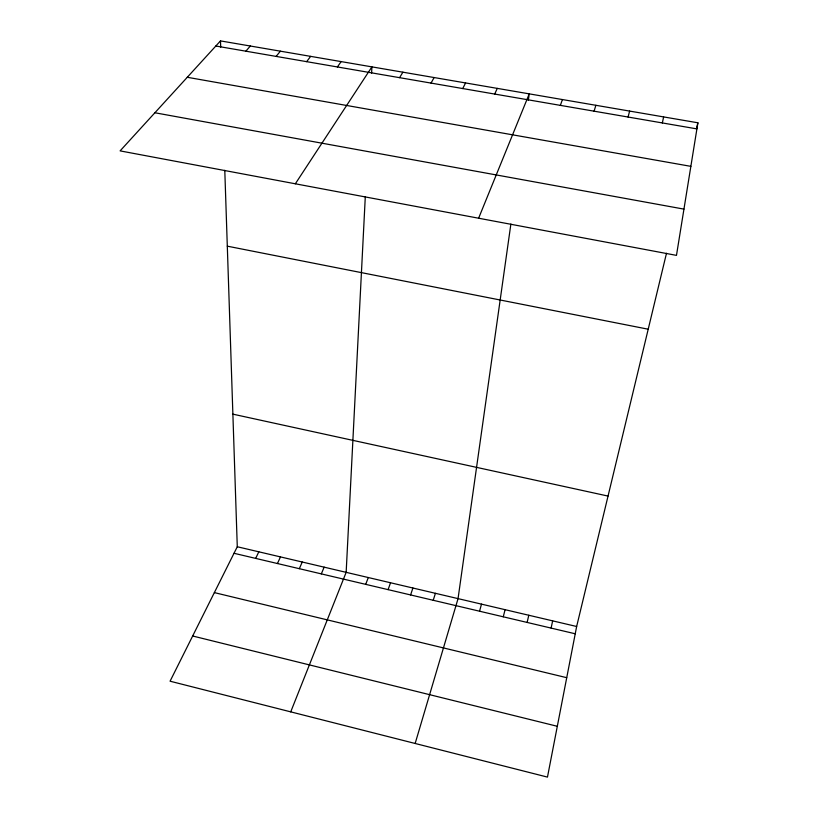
<?xml version="1.0" encoding="UTF-8"?>
<svg xmlns="http://www.w3.org/2000/svg" width="818" height="818" viewBox="0 0 818 818"><rect width="100%" height="100%" fill="white"/><g stroke="black" fill="none" stroke-linecap="round" stroke-linejoin="round"><path stroke-width="1.23" d="M365.298 196.698L346.157 572.334L290.727 711.865M371.597 73.139L371.914 66.871L295.339 183.794M510.882 224.03L458.049 598.633L415.155 743.48M528.356 100.154L529.246 93.865L478.622 218.212M697.897 122.792L676.476 255.38L120.103 150.88L220.492 40.9L697.897 122.792L696.435 128.876M666.496 253.253L576.649 626.496L547.467 777.1L170.072 681.2L237.281 546.751L224.786 170.308M662.355 122.945L663.613 116.913M551.107 628.091L552.651 620.862M527.119 622.437L528.796 615.259M503.264 616.803L505.084 609.676M628.071 117.046L629.615 111.074M479.553 611.21L481.495 604.134M594.072 111.187L595.882 105.297M433.223 600.279L435.421 593.316M410.595 594.942L412.916 588.019M560.35 105.379L562.426 99.551M388.09 589.635L390.544 582.764M365.718 584.359L368.284 577.539M321.331 573.888L324.143 567.16M299.327 568.694L302.251 562.017M494.696 94.06L497.293 88.385M277.435 563.53L280.482 556.905M255.666 558.397L258.825 551.813M462.743 88.559L465.575 82.945M431.035 83.099L434.113 77.546M399.573 77.679L402.896 72.188M337.384 66.964L341.167 61.595M306.638 61.667L310.656 56.37M276.136 56.411L280.369 51.176M245.86 51.197L250.318 46.012M215.819 46.012L696.916 128.896M187.281 77.281L690.862 166.351M154.888 112.761L683.95 209.122M227.302 246.167L648.214 329.214M232.885 414.153L608.04 496.076M237.281 546.751L576.649 626.496M234.02 553.285L575.238 633.786M214.367 592.61L566.731 677.693M192.67 635.995L557.314 726.292M220.492 40.9L220.696 47.147"/></g></svg>
